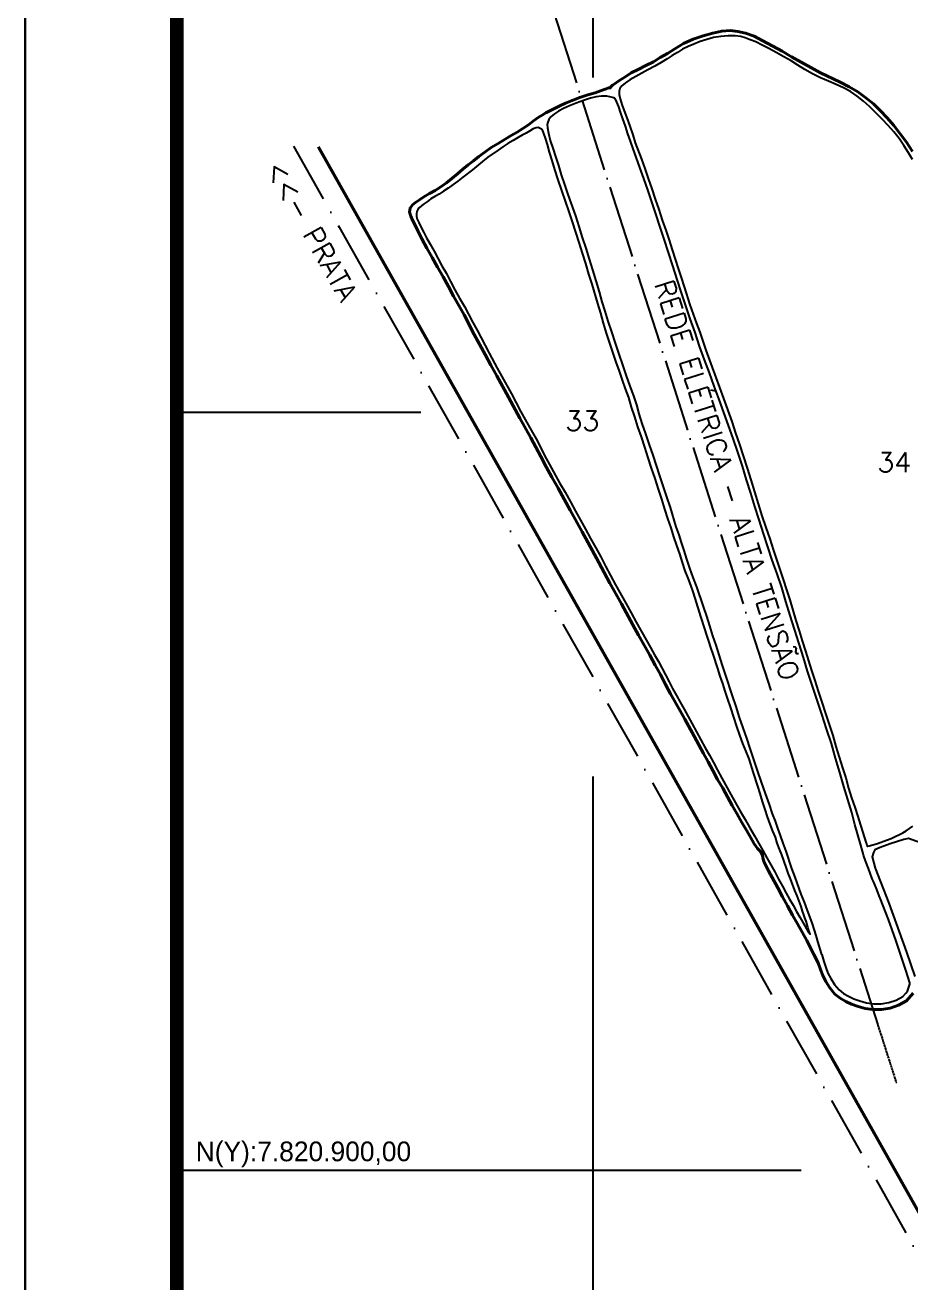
# Model space of a CAD drawing. Extents: x 733526 to 735626, y 7819318 to 7822288.
# Drawn here: x 733526 to 734110, y 7820826 to 7821655 of the extents above; entities that cross this region are included whole.
import ezdxf
from ezdxf.enums import TextEntityAlignment as Align

# ---------------------------------------------------------------- set-up
doc = ezdxf.new("R2010")
doc.units = 0
doc.header["$MEASUREMENT"] = 0
for name, pattern in [('ACAD_ISO04W100', [30, 24, -3, 0, -3]), ('CENTER', [2, 1.25, -0.25, 0.25, -0.25]), ('LIN0', [0]), ('LIN1', [50, 40, -10]), ('LIN3', [60, 40, -10, 0, -10])]:
    doc.linetypes.add(name, pattern=pattern)
doc.layers.add('0114000490', color=1, linetype='Continuous', lineweight=40)
doc.layers.add('TEXTO_DIVERSOS', color=7, linetype='Continuous', lineweight=5)
for name, color, linetype in [('0114000490033', 5, 'Continuous'), ('0114000490034', 5, 'Continuous'), ('0114000490037', 5, 'Continuous'), ('MALHA', 8, 'Continuous'), ('MARGEM', 5, 'Continuous'), ('REDE_DE_LUZ', 6, 'Continuous'), ('RODOVIA', 1, 'Continuous'), ('TEXTO_NUN_TAL', 7, 'Continuous')]:
    doc.layers.add(name, color=color, linetype=linetype)
doc.styles.add('Simplex', font='simplex.shx')

msp = doc.modelspace()

# ---------------------------------------------------------------- linework, layer by layer
at = {"layer": '0114000490', "linetype": 'Continuous'}
msp.add_lwpolyline([(734111.17, 7821016.64), (734106.72, 7821011.62), (734101.51, 7821008.69), (734095.91, 7821006.88), (734090.24, 7821005.89), (734084.58, 7821005.87), (734079.47, 7821006.71), (734074.78, 7821007.96), (734070.48, 7821009.52), (734066.61, 7821011.26), (734063.05, 7821013.32), (734059.55, 7821016.11), (734056.15, 7821020.18), (734053.43, 7821024.49), (734051.46, 7821028.31), (734049.94, 7821032.3), (734048.49, 7821036.74), (734045.7, 7821042.23), (734043.4, 7821046.56), (734040.89, 7821051.52), (734038, 7821056.84), (734034.87, 7821062.42), (734031.56, 7821068.25), (734028.21, 7821074.22), (734024.95, 7821080.17), (734021.81, 7821086.11), (734015.74, 7821097.42), (734013.75, 7821101.35), (734012.85, 7821103.21), (734012.28, 7821105.12), (734011.8, 7821107.59), (734010.73, 7821109.88), (734008.5, 7821112.1), (734006.27, 7821115.23), (734004.08, 7821119.05), (734001.37, 7821123.72), (733998.13, 7821129.36), (733994.86, 7821135.15), (733991.87, 7821140.52), (733988.73, 7821146.11), (733985.52, 7821151.9), (733982.14, 7821157.73), (733979, 7821163.56), (733976, 7821169.28), (733972.9, 7821174.85), (733966.74, 7821186.17), (733960.54, 7821197.34), (733957.46, 7821202.93), (733951.13, 7821214.23), (733947.84, 7821220.37), (733944.5, 7821226.8), (733941.08, 7821233.12), (733937.54, 7821239.59), (733933.79, 7821246.2), (733930.05, 7821252.91), (733926.35, 7821259.68), (733918.91, 7821273.41), (733911.09, 7821287.22), (733907.5, 7821294.06), (733903.95, 7821300.74), (733896.6, 7821314.1), (733892.83, 7821321.07), (733884.92, 7821335.32), (733880.94, 7821342.55), (733877.02, 7821349.83), (733872.94, 7821356.94), (733869.08, 7821363.94), (733865.62, 7821370.66), (733862.3, 7821376.91), (733858.97, 7821382.96), (733851.85, 7821396.04), (733844.33, 7821409.75), (733836.74, 7821423.78), (733832.78, 7821430.9), (733828.98, 7821437.83), (733821.81, 7821451.2), (733815.04, 7821464.12), (733811.69, 7821470.31), (733808.2, 7821476.47), (733804.76, 7821482.77), (733801.23, 7821489.17), (733797.57, 7821495.51), (733794.05, 7821501.84), (733790.61, 7821508.13), (733787.3, 7821514.23), (733784.55, 7821519.56), (733782.53, 7821523.59), (733781.11, 7821526.55), (733780.01, 7821529.19), (733779.21, 7821531.85), (733779.52, 7821534.48), (733781.01, 7821536.58), (733783, 7821538.21), (733785.59, 7821539.92), (733788.63, 7821542.02), (733792.28, 7821544.05), (733796.11, 7821546.16), (733799.86, 7821548.49), (733803.39, 7821551.18), (733807.04, 7821554.02), (733810.71, 7821557), (733814.31, 7821560.07), (733817.72, 7821562.92), (733821.18, 7821565.74), (733824.79, 7821568.53), (733828.78, 7821571.45), (733833.02, 7821574.34), (733837.51, 7821577.13), (733842.05, 7821579.85), (733846.14, 7821582.43), (733850.04, 7821584.61), (733853.86, 7821587.03), (733857.46, 7821589.49), (733860.84, 7821592.05), (733863.92, 7821594.28), (733866.47, 7821595.88), (733868.86, 7821597.34), (733871.57, 7821598.69), (733878.2, 7821601.85), (733881.93, 7821603.66), (733886.29, 7821605.49), (733891.28, 7821607.49), (733896.68, 7821609.14), (733901.39, 7821610.51), (733905.05, 7821611.75), (733908.11, 7821612.81), (733910.44, 7821613.72), (733911.44, 7821613.78), (733911.61, 7821614.14), (733912.97, 7821615.57), (733914.66, 7821616.74), (733916.51, 7821617.91), (733918.78, 7821619.42), (733921.63, 7821621.37), (733925.3, 7821623.6), (733929.86, 7821625.88), (733934.93, 7821628.47), (733939.97, 7821630.96), (733944.39, 7821633.76), (733949.06, 7821636.52), (733954, 7821639.62), (733959.8, 7821642.95), (733966.17, 7821645.91), (733972.62, 7821648.11), (733978.98, 7821649.89), (733984.91, 7821651.2), (733990.43, 7821651.57), (733995.57, 7821651.05), (734000.62, 7821649.9), (734006.19, 7821647.88), (734012.1, 7821644.87), (734024.65, 7821637.93), (734030.94, 7821634.28), (734037.29, 7821630.7), (734043.54, 7821627.23), (734049.99, 7821623.78), (734062.91, 7821617.49), (734068.92, 7821614.46), (734074.59, 7821611.06), (734079.9, 7821607.28), (734084.85, 7821603.25), (734089.43, 7821598.81), (734093.96, 7821594.04), (734098.28, 7821588.97), (734102.57, 7821583.55), (734106.78, 7821577.9), (734110.68, 7821571.89)], dxfattribs=at)
at = {"layer": '0114000490033'}
msp.add_lwpolyline([(734041.73, 7821060.1), (734041.22, 7821061.96), (734040.55, 7821064.18), (734039.77, 7821066.44), (734039, 7821068.47), (734038.16, 7821070.79), (734037.18, 7821073.8), (734035.98, 7821077.3), (734034.7, 7821080.95), (734033.17, 7821084.49), (734030.25, 7821092.08), (734028.78, 7821095.78), (734027.42, 7821099.89), (734024.45, 7821107.85), (734022.93, 7821111.77), (734021.53, 7821115.74), (734020.24, 7821119.62), (734018.6, 7821123.55), (734016.75, 7821128.24), (734015.12, 7821132.99), (734013.49, 7821137.87), (734011.79, 7821143.18), (734010.2, 7821148.39), (734008.68, 7821153.22), (734005.88, 7821161.95), (734002.89, 7821171.24), (734001.09, 7821176.1), (733998.92, 7821181.35), (733996.81, 7821186.95), (733994.79, 7821192.65), (733992.92, 7821198.84), (733990.86, 7821204.91), (733988.96, 7821210.64), (733987.24, 7821215.95), (733985.67, 7821220.95), (733983.92, 7821225.83), (733982.28, 7821230.73), (733979.3, 7821240.32), (733977.75, 7821244.69), (733976.34, 7821248.85), (733975.05, 7821252.88), (733973.76, 7821257.07), (733971.14, 7821265.16), (733967.38, 7821277.26), (733966.02, 7821281.42), (733964.49, 7821285.74), (733962.73, 7821290.33), (733960.91, 7821295.27), (733959.13, 7821300.72), (733957.18, 7821306.37), (733955.31, 7821312.02), (733953.39, 7821317.73), (733951.53, 7821323.55), (733949.4, 7821329.67), (733947.33, 7821335.98), (733945.34, 7821342.49), (733943.24, 7821349.22), (733940.92, 7821356.11), (733938.64, 7821363.01), (733936.34, 7821369.85), (733934.17, 7821376.71), (733931.94, 7821383.52), (733929.68, 7821390.2), (733927.52, 7821396.79), (733925.42, 7821403.28), (733923.61, 7821409.46), (733921.48, 7821415.2), (733919.48, 7821420.95), (733917.47, 7821426.84), (733915.36, 7821432.87), (733911.1, 7821445.43), (733909.03, 7821451.92), (733907.01, 7821458.51), (733905.2, 7821465.16), (733903.2, 7821471.59), (733899.4, 7821484.29), (733897.35, 7821490.95), (733895.32, 7821497.84), (733893.13, 7821504.82), (733890.91, 7821511.77), (733888.63, 7821518.68), (733886.47, 7821525.32), (733884.3, 7821532.11), (733881.91, 7821538.99), (733879.53, 7821546.17), (733877.09, 7821553.23), (733875, 7821559.88), (733873.07, 7821565.92), (733871.4, 7821571.45), (733869.97, 7821576.43), (733868.79, 7821580.62), (733867.72, 7821583.7), (733867, 7821585.34), (733866.07, 7821586.44), (733865.27, 7821587.05), (733864, 7821587.6), (733862.64, 7821587.52), (733860.61, 7821586.73), (733858.22, 7821585.21), (733855.9, 7821583.9), (733853.45, 7821582.59), (733850.69, 7821581.05), (733847.39, 7821579.15), (733844, 7821577.03), (733840.69, 7821574.91), (733837.56, 7821572.72), (733830.72, 7821568), (733827.29, 7821565.32), (733820.53, 7821559.79), (733814.18, 7821554.86), (733810.92, 7821552.31), (733807.8, 7821549.95), (733804.65, 7821547.7), (733801.51, 7821545.54), (733798.55, 7821543.7), (733795.9, 7821542.09), (733793.26, 7821540.51), (733790.87, 7821538.93), (733788.92, 7821537.57), (733787.13, 7821536.19), (733785.53, 7821534.76), (733784.67, 7821533.49), (733784.04, 7821532.33), (733783.61, 7821530.81), (733783.64, 7821529.05), (733784.21, 7821527.16), (733785.32, 7821524.92), (733786.81, 7821521.65), (733788.51, 7821518.37), (733790.39, 7821514.81), (733792.65, 7821510.66), (733795.25, 7821506.09), (733800.52, 7821496.48), (733803.38, 7821491.34), (733806.1, 7821486.1), (733809.01, 7821480.67), (733812.06, 7821475.13), (733815.25, 7821469.65), (733820.93, 7821459.13), (733823.63, 7821453.89), (733831.58, 7821438.83), (733836.98, 7821428.96), (733839.94, 7821423.51), (733846.27, 7821412.09), (733849.37, 7821406.12), (733852.59, 7821400.04), (733859.29, 7821388.13), (733862.49, 7821382.3), (733865.36, 7821376.83), (733868.12, 7821371.31), (733871.34, 7821365.47), (733878.02, 7821353.2), (733881.6, 7821347.09), (733885.14, 7821340.84), (733888.55, 7821334.57), (733891.92, 7821328.6), (733895.07, 7821322.65), (733898.43, 7821316.54), (733901.86, 7821310.48), (733905.21, 7821304.38), (733908.4, 7821298.34), (733911.58, 7821292.22), (733914.93, 7821286.07), (733921.8, 7821273.89), (733925.11, 7821267.63), (733928.57, 7821261.41), (733935.07, 7821249.83), (733937.99, 7821244.69), (733940.67, 7821239.87), (733943.18, 7821235.42), (733947.88, 7821226.62), (733950.16, 7821222.09), (733952.49, 7821217.56), (733955.06, 7821213.1), (733957.55, 7821208.63), (733960.04, 7821204.05), (733962.69, 7821199.24), (733965.41, 7821194.25), (733968.28, 7821189.12), (733971.15, 7821183.86), (733973.94, 7821178.57), (733976.81, 7821173.6), (733979.48, 7821168.82), (733982.1, 7821163.74), (733984.97, 7821158.47), (733990.87, 7821147.73), (733993.95, 7821142.3), (733997.13, 7821136.82), (734000.29, 7821131.28), (734003.47, 7821125.76), (734006.44, 7821120.46), (734009.32, 7821115.52), (734011.98, 7821110.71), (734014.65, 7821106.01), (734017.22, 7821101.29), (734019.83, 7821096.64), (734022.41, 7821091.97), (734024.93, 7821087.26), (734027.27, 7821082.76), (734029.66, 7821078.65), (734032.04, 7821074.65), (734034.28, 7821070.68), (734036.37, 7821066.88), (734039.76, 7821061.15), (734040.8, 7821059.14), (734041.7, 7821057.62), (734042.47, 7821056.46), (734043.21, 7821055.54), (734042.84, 7821056.76)], close=True, dxfattribs=at)
at = {"layer": '0114000490034'}
msp.add_lwpolyline([(734110.62, 7821566.49), (734108.03, 7821570.95), (734105.03, 7821575.66), (734101.86, 7821580.35), (734098.42, 7821584.71), (734094.67, 7821588.91), (734090.61, 7821593.05), (734086.38, 7821597.31), (734082.27, 7821601.38), (734078.36, 7821605.02), (734074.18, 7821608.3), (734069.76, 7821611.35), (734065.24, 7821613.81), (734060.41, 7821616.06), (734055.32, 7821618.13), (734049.98, 7821620.49), (734044.68, 7821623.1), (734039.69, 7821626), (734035.07, 7821628.82), (734030.56, 7821631.5), (734025.75, 7821634.29), (734020.76, 7821637), (734015.89, 7821639.72), (734011.45, 7821642.03), (734007.3, 7821644.09), (734003.68, 7821645.45), (734000.43, 7821646.81), (733997.48, 7821647.66), (733993.78, 7821648.01), (733989.25, 7821648.13), (733984.37, 7821647.68), (733979.54, 7821646.94), (733975, 7821645.72), (733970.6, 7821644.3), (733966.47, 7821642.65), (733962.71, 7821640.96), (733959.14, 7821639.25), (733955.75, 7821637.1), (733952.32, 7821635.08), (733948.83, 7821632.93), (733945.03, 7821630.54), (733940.8, 7821628.17), (733936.09, 7821625.74), (733924.41, 7821619.09), (733921.41, 7821617.17), (733919.05, 7821615.15), (733917.69, 7821613.33), (733917.22, 7821611.62), (733917.27, 7821609.5), (733917.91, 7821606.5), (733919.12, 7821602.75), (733920.54, 7821598.7), (733922.34, 7821593.93), (733924.35, 7821588.46), (733926.29, 7821582.88), (733927.87, 7821577.62), (733931.97, 7821566.84), (733934.25, 7821560.59), (733936.49, 7821554.09), (733938.82, 7821547.28), (733941.12, 7821540.44), (733943.41, 7821533.52), (733945.67, 7821526.55), (733947.98, 7821519.86), (733950.2, 7821513.36), (733952.31, 7821507.03), (733954.31, 7821500.75), (733956.24, 7821494.58), (733958.26, 7821488.61), (733960.15, 7821482.6), (733963.97, 7821470.6), (733966.04, 7821464.48), (733968.17, 7821458.45), (733970.45, 7821452.58), (733972.52, 7821446.69), (733974.51, 7821440.85), (733980.93, 7821422.76), (733983.33, 7821416.11), (733985.98, 7821409.01), (733991.46, 7821393.7), (733994.03, 7821386.15), (733996.66, 7821378.54), (734001.68, 7821363.04), (734004.17, 7821355.24), (734008.88, 7821339.48), (734011.38, 7821331.59), (734013.92, 7821323.84), (734016.51, 7821316.37), (734018.7, 7821309.35), (734023.26, 7821296.11), (734025.45, 7821289.48), (734027.57, 7821282.76), (734029.8, 7821276.03), (734031.85, 7821269.23), (734033.84, 7821262.47), (734035.84, 7821255.72), (734037.93, 7821248.99), (734040.03, 7821242.31), (734042.09, 7821235.85), (734044.1, 7821229.49), (734046.26, 7821222.86), (734048.55, 7821215.91), (734050.89, 7821208.6), (734053.4, 7821201.22), (734055.8, 7821193.85), (734058.09, 7821186.55), (734060.2, 7821179.31), (734064.54, 7821165.42), (734066.62, 7821158.66), (734068.51, 7821152), (734070.53, 7821145.57), (734072.64, 7821139.31), (734074.64, 7821133.2), (734076.33, 7821127.48), (734077.85, 7821122.57), (734079.87, 7821116.34), (734080.54, 7821114.57), (734080.86, 7821113.59), (734081.17, 7821113.7), (734082.12, 7821113.96), (734084.55, 7821114.53), (734087.51, 7821115.51), (734093.56, 7821117.61), (734096.5, 7821118.73), (734099.3, 7821119.99), (734102.03, 7821121.29), (734104.24, 7821122.54), (734106.42, 7821123.87), (734108.57, 7821125.29), (734110.83, 7821126.82)], dxfattribs=at)
at = {"layer": '0114000490037', "linetype": 'ByBlock'}
msp.add_lwpolyline([(734119.04, 7821114.68), (734107.99, 7821118.72), (734104.86, 7821118.14), (734095.94, 7821115.26), (734089.27, 7821112.75), (734085.82, 7821111.33), (734084.96, 7821109.49), (734084.06, 7821106.71), (734085.94, 7821099.19), (734094.98, 7821076.03), (734106.74, 7821043.76), (734112.25, 7821027.75)], dxfattribs=at)
at = {"layer": 'MALHA', "color": 8}
for points in [[(733900, 7821967.87), (733900, 7821620.59)], [(733625.78, 7821400), (733786.57, 7821400)], [(733900, 7821159.55), (733900, 7820006), (733900, 7819651.97)], [(733625.78, 7820900), (734037.24, 7820900)]]:
    msp.add_lwpolyline(points, dxfattribs=at)
at = {"layer": 'MARGEM', "color": 174, "linetype": 'LIN0'}
msp.add_line((733525.78, 7819317.57), (733525.78, 7822287.57), dxfattribs=at)
at = {"layer": 'MARGEM', "color": 174, "linetype": 'LIN0', "flags": 128}
msp.add_lwpolyline([(735625.78, 7819317.57), (735625.78, 7822287.57), (733525.78, 7822287.57), (733525.78, 7819317.57)], close=True, dxfattribs=at)
at = {"layer": 'MARGEM', "color": 174, "linetype": 'LIN0', "const_width": 9.09, "flags": 128}
msp.add_lwpolyline([(735525.78, 7819651.97), (735525.78, 7822187.57), (733625.78, 7822187.57), (733625.78, 7819651.97)], close=True, dxfattribs=at)
at = {"layer": 'REDE_DE_LUZ', "linetype": 'ACAD_ISO04W100', "ltscale": 2}
msp.add_lwpolyline([(733874.54, 7821662.75), (734087.73, 7820995.88)], dxfattribs=at)
at = {"layer": 'REDE_DE_LUZ'}
msp.add_lwpolyline([(734108.87, 7821023.54), (734106.14, 7821031.79), (734104, 7821038.38), (734101.87, 7821045.01), (734099.66, 7821051.66), (734097.2, 7821058.42), (734094.72, 7821065.32), (734089.37, 7821079.38), (734089.19, 7821079.82), (734086.59, 7821086.15), (734084.88, 7821090.42), (734084.16, 7821092.22), (734083.91, 7821092.82), (734081.66, 7821098.95), (734079.67, 7821103.93), (734078.4, 7821107.71), (734078.05, 7821108.77), (734077.64, 7821110.36), (734076.63, 7821114.31), (734072.7, 7821128.05), (734070.6, 7821135.89), (734067.91, 7821144.43), (734065.37, 7821153.1), (734062.83, 7821162.14), (734059.99, 7821171.6), (734057.16, 7821181.41), (734054.02, 7821191.02), (734050.88, 7821200.76), (734047.54, 7821210.56), (734041.54, 7821229.09), (734038.75, 7821238.1), (734030.06, 7821265.75), (734027.26, 7821275.12), (734024.45, 7821284.34), (734021.5, 7821293.37), (734018.21, 7821302.19), (734015.25, 7821311.01), (734012.49, 7821319.9), (734009.65, 7821328.79), (734006.8, 7821337.64), (734004.02, 7821346.48), (734001.28, 7821355.36), (733998.54, 7821364.39), (733995.49, 7821373.45), (733992.44, 7821382.44), (733989.37, 7821391.13), (733986.3, 7821399.65), (733983.16, 7821408.28), (733979.92, 7821417.02), (733976.79, 7821425.75), (733973.45, 7821434.48), (733970.34, 7821443.32), (733967.29, 7821452.33), (733964.17, 7821461.35), (733961.23, 7821469.97), (733958.4, 7821478.49), (733955.54, 7821487.38), (733952.77, 7821496.43), (733949.82, 7821505.25), (733946.98, 7821514.03), (733944.17, 7821522.46), (733941.39, 7821530.6), (733936.18, 7821546.49), (733933.61, 7821553.97), (733930.91, 7821561.31), (733928.53, 7821568.08), (733926.47, 7821573.53), (733924.67, 7821578.62), (733923.11, 7821583.5), (733921.42, 7821588.44), (733919.65, 7821593.41), (733918.19, 7821597.67), (733916.98, 7821601.31), (733915.87, 7821604.24), (733914.84, 7821606.23), (733914.49, 7821606.59), (733914.43, 7821606.65), (733913.97, 7821607.14), (733913.79, 7821607.18), (733912.09, 7821607.63), (733909.15, 7821608.21), (733905.58, 7821608.27), (733902.17, 7821607.9), (733898.34, 7821606.88), (733893.79, 7821605.37), (733888.97, 7821603.7), (733884.62, 7821601.93), (733880.61, 7821600.07), (733877.4, 7821598.33), (733874.72, 7821596.61), (733872.3, 7821594.69), (733870.93, 7821592.98), (733870.19, 7821591.25), (733869.93, 7821589.61), (733870, 7821587.34), (733870.65, 7821583.87), (733871.84, 7821579.15), (733873.56, 7821573.95), (733875.39, 7821568.55), (733877.22, 7821562.6), (733879.15, 7821556.46), (733881.26, 7821550.14), (733883.39, 7821543.52), (733888.44, 7821529.45), (733890.7, 7821522.29), (733892.9, 7821515.15), (733895.24, 7821508.05), (733897.48, 7821500.91), (733899.64, 7821493.71), (733901.88, 7821486.48), (733904.03, 7821479.36), (733905.86, 7821472.62), (733907.93, 7821466.46), (733909.87, 7821459.92), (733912.14, 7821452.82), (733914.76, 7821445.46), (733921.89, 7821423.78), (733924.28, 7821417.03), (733926.66, 7821410.73), (733928.68, 7821404.77), (733930.3, 7821398.84), (733932.33, 7821392.4), (733934.72, 7821385.5), (733937.13, 7821378.44), (733939.5, 7821371.55), (733941.78, 7821364.7), (733943.95, 7821357.87), (733948.5, 7821343.95), (733950.86, 7821337.09), (733954.75, 7821324.23), (733956.56, 7821318.95), (733958.16, 7821313.85), (733959.85, 7821308.64), (733961.79, 7821302.97), (733963.72, 7821297.01), (733965.94, 7821290.92), (733968.3, 7821284.67), (733972.69, 7821271.8), (733974.85, 7821265.31), (733976.81, 7821258.88), (733978.75, 7821252.45), (733980.94, 7821246.17), (733983, 7821239.92), (733985.06, 7821233.54), (733987.25, 7821226.93), (733991.8, 7821212.85), (733994.13, 7821205.73), (733996.38, 7821198.59), (733998.76, 7821191.68), (734001.12, 7821184.89), (734003.48, 7821177.99), (734005.84, 7821170.88), (734008.36, 7821163.52), (734010.98, 7821155.97), (734013.52, 7821148.37), (734016.06, 7821141.11), (734018.23, 7821135.06), (734020.05, 7821130.15), (734021.69, 7821125.55), (734023.48, 7821120.68), (734025.17, 7821115.69), (734027.14, 7821110.32), (734030.98, 7821098.93), (734033.16, 7821093.26), (734037.13, 7821081.94), (734039.25, 7821076.63), (734041.24, 7821071.33), (734042.98, 7821066.61), (734044.46, 7821062.52), (734045.7, 7821058.86), (734046.96, 7821054.82), (734047.42, 7821053.14), (734048.09, 7821050.75), (734050.54, 7821042.97), (734050.79, 7821042.16), (734052.16, 7821037.7), (734053.53, 7821033.57), (734054.94, 7821029.86), (734056.73, 7821026.37), (734059.23, 7821022.42), (734062.22, 7821018.84), (734065.2, 7821016.47), (734068.35, 7821014.65), (734071.91, 7821013.04), (734075.92, 7821011.58), (734080.27, 7821010.43), (734084.89, 7821009.67), (734089.9, 7821009.69), (734094.99, 7821010.58), (734099.98, 7821012.19), (734104.3, 7821014.62), (734106.19, 7821016.75), (734107.39, 7821018.11), (734108.9, 7821022.63)], close=True, dxfattribs=at)
at = {"layer": 'REDE_DE_LUZ', "linetype": 'CENTER'}
msp.add_lwpolyline([(734087.73, 7820995.88), (734100, 7820957.51)], dxfattribs=at)
at = {"layer": 'RODOVIA', "color": 44, "linetype": 'LIN3'}
msp.add_lwpolyline([(733702.67, 7821575.37), (733732.74, 7821521.99), (734403.79, 7820330.51), (734422.18, 7820297.93), (734429.19, 7820286.36)], dxfattribs=at)
at = {"layer": 'RODOVIA', "color": 7, "linetype": 'LIN1', "flags": 128}
msp.add_lwpolyline([(733719, 7821574.91, 2, 2, 0), (733744.94, 7821528.86, 2, 2, 0), (734415.98, 7820337.4, 2, 2, 0), (734434.37, 7820304.81, 2, 2, 0), (734456.25, 7820269.6, 2, 2, 0), (734482.09, 7820231.11, 2, 2, 0), (734512.79, 7820191.07, 2, 2, 0), (734544.69, 7820153.87, 2, 2, 0), (734580.38, 7820117.66, 2, 2, 0), (734616.3, 7820084.9, 2, 2, 0), (734641.73, 7820063.43, 2, 2, 0), (734655.4, 7820053.1, 2, 2, 0), (734741.31, 7819990.11, 2, 2, 0), (734993.07, 7819805.68, 2, 2, 0), (735056.43, 7819759.68, 0, 0, 0)], format="xyseb", dxfattribs=at)

# ---------------------------------------------------------------- texts
at = {"layer": 'MALHA'}
msp.add_text('N(Y):7.820.900,00', height=13, dxfattribs=at).set_placement((733638.16, 7820901.96), align=Align.BOTTOM_LEFT)
at = {"layer": 'TEXTO_DIVERSOS', "linetype": 'Continuous', "style": 'Simplex'}
msp.add_text('<<- PRATA', height=13, rotation=299.23336, dxfattribs=at).set_placement((733683.85, 7821560.96))
at = {"layer": 'TEXTO_DIVERSOS', "linetype": 'ByBlock', "style": 'Simplex'}
msp.add_text('REDE ELÉTRICA - ALTA TENSÃO', height=13, rotation=287.72863, dxfattribs=at).set_placement((733940.24, 7821484.52))
at = {"layer": 'TEXTO_NUN_TAL', "linetype": 'Continuous', "style": 'Simplex'}
for s, p in [('33', (733881.88, 7821387.68)), ('34', (734087.55, 7821360.38))]:
    msp.add_text(s, height=13, dxfattribs=at).set_placement(p)

doc.saveas('drawing.dxf')
